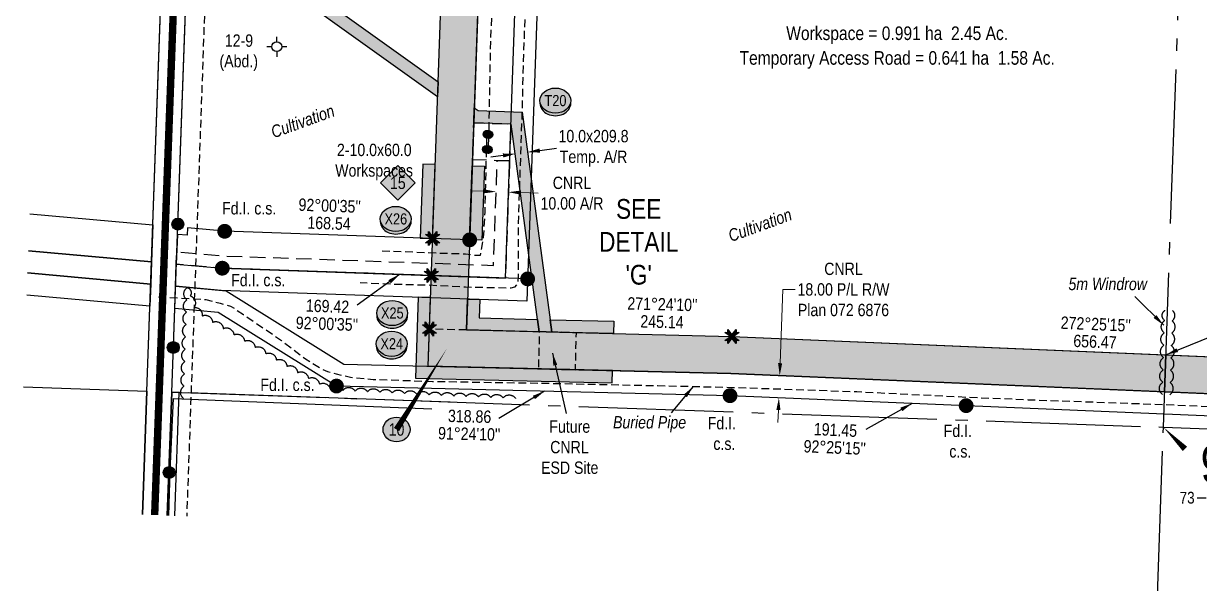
# Model space of a CAD drawing. Extents: x 338216 to 346362, y 6125251 to 6136161.
# Drawn here: x 342028 to 342980, y 6131807 to 6132260 of the extents above; entities that cross this region are included whole.
import ezdxf
from ezdxf.enums import TextEntityAlignment as Align

# ---------------------------------------------------------------- set-up
doc = ezdxf.new("R2010")
doc.units = 0
doc.header["$LTSCALE"] = 5
doc.header["$PDSIZE"] = 0.5
for name, pattern in [('0', [1, 1, 0]), ('foc-ACCESSROAD', [3.75, 2.5, -1.25]), ('foc-QUARTERLINE', [33, 25, -3, 2, -3]), ('foc-TRAV', [1.875, 1.25, -0.625]), ('HIDDEN2', [1.875, 1.25, -0.625]), ('POWERLINE5', [7.8, 2.4, -0.6, 0.6, -0.6, 0.6, -0.6, 2.4]), ('UG_PIPE', [1.875, 1.25, -0.625])]:
    doc.linetypes.add(name, pattern=pattern)
doc.layers.get('Defpoints').update_dxf_attribs({"color": 9})
for name, color, linetype in [('10', 1, 'Continuous'), ('9', 3, 'Continuous'), ('AS-FENCE', 48, 'foc-FENCE'), ('AS-PIPE-AG', 44, 'Continuous'), ('AS-PIPE-UG', 44, 'UG_PIPE'), ('AS-PIPE-UG-T', 44, 'Continuous'), ('AS-POWER', 104, 'foc-POWER'), ('AS-POWER-EXISTING', 72, 'POWERLINE5'), ('AS-ROADS', 254, 'Continuous'), ('AS-SYMBOL', 7, 'Continuous'), ('AS-TELUS', 224, 'foc-TEL'), ('C-AR', 13, 'foc-ACCESSROAD'), ('C-RW', 13, 'Continuous'), ('C-WS', 13, 'foc-ACCESSROAD'), ('CG-NOTES', 7, 'Continuous'), ('DETAIL-T', 7, 'Continuous'), ('F-RW', 190, 'Continuous'), ('F-WS-S', 190, 'Continuous'), ('L-AREAWORK', 5, 'Continuous'), ('L-BD', 7, 'Continuous'), ('L-BD1', 253, 'Continuous'), ('L-MON', 1, 'Continuous'), ('L-QSEC', 8, 'foc-QUARTERLINE'), ('L-SEC', 7, 'Continuous'), ('L-SECLBL', 7, 'Continuous'), ('P-BORE', 7, 'Continuous'), ('P-CROSSINGS', 250, 'Continuous'), ('P-ELEVATION', 7, 'Continuous'), ('P-IOP10', 10, 'Continuous'), ('P-IOP10-H', 21, 'Continuous'), ('P-IOP11', 10, 'Continuous'), ('P-IOP11-H', 21, 'Continuous'), ('P-LTO', 14, 'Continuous'), ('P-PROPOSED', 10, 'Continuous'), ('P-PROPOSED-H', 21, 'Continuous'), ('P-TEMP-BLUE', 146, 'Continuous'), ('P-TEMP-BLUE-T', 146, 'Continuous'), ('P-TRAV', 4, 'foc-TRAV'), ('T-BUSH', 110, '0'), ('T-BUSH-T', 110, 'Continuous'), ('T-EXISTING TFA', 220, 'HIDDEN2'), ('T-EXISTING TFA-T', 220, 'Continuous')]:
    doc.layers.add(name, color=color, linetype=linetype)
for name, color, linetype, lineweight in [('C-AR-T', 13, 'Continuous', 9), ('C-RW-T', 13, 'Continuous', 9), ('F-WS-T', 190, 'Continuous', 9), ('T-TEXT', 48, 'Continuous', 18)]:
    doc.layers.add(name, color=color, linetype=linetype, lineweight=lineweight)
doc.layers.add('P-TEMP-BLUE-H', color=7, linetype='Continuous', true_color=0x99e6ff)
doc.styles.add('100L', font='ARIALN.TTF', dxfattribs={"height": 11})
doc.styles.add('80', font='ARIALN.TTF', dxfattribs={"height": 10})
doc.styles.add('80CG', font='ARIALN.TTF', dxfattribs={"height": 10})
doc.styles.add('80L', font='ARIALN.TTF', dxfattribs={"height": 10})
doc.styles.add('80LS', font='ARIALNI.TTF', dxfattribs={"height": 10})
doc.styles.add('Crossing', font='ARIALN.TTF', dxfattribs={"height": 10})
doc.styles.add('foc-LtypeFont', font='ARIALN.TTF', dxfattribs={"height": 7.35})
doc.styles.add('SIMPLEX', font='ARIALN.TTF')
doc.linetypes.add('foc-FENCE', pattern='A,10,-1,["X",foc-LtypeFont,S=0.2,R=0,X=-0.625,Y=-0.75],-1.24', length=12.24)
doc.linetypes.add('foc-FENCE-NOLINE', pattern='A,0,-6,["X",foc-LtypeFont,S=0.2,R=0,X=-0.625,Y=-0.75],-6.24', length=12.24)
doc.linetypes.add('foc-POWER', pattern='A,6,-1,["P",foc-LtypeFont,S=0.2,R=0,X=-0.625,Y=-0.75],-1.24,4', length=12.24)
doc.linetypes.add('foc-TEL', pattern='A,2,-1,["T",foc-LtypeFont,S=0.2,R=0,X=-0.425,Y=-0.75],-1.24,8', length=12.24)
doc.dimstyles.new('Compass 5 000', dxfattribs={"dimscale": 5, "dimtxt": 9, "dimasz": 2, "dimexe": 0.2, "dimexo": 0.0625, "dimgap": 0.5, "dimtad": 0, "dimtih": 1, "dimtoh": 1, "dimzin": 0, "dimdsep": 46, "dimtxsty": '80CG', "dimcen": 0.1, "dimse1": 1, "dimse2": 1, "dimclrd": 256, "dimclrt": 256, "dimaunit": 1, "dimadec": 4, "dimazin": 0, "dimtfac": 0.06, "dimtofl": 0, "dimtmove": 0, "dimatfit": 1, "dimfxl": 0.2, "dimtolj": 1, "dimtzin": 0, "dimlwd": -1, "dimarcsym": 0})

# ---------------------------------------------------------------- blocks, each defined once
blk = doc.blocks.new('L-SECLBL')
at = {"layer": '9', "color": 7}
for p, q in [((-5.08, -27.83), (-12.29, -27.83)), ((20.7, -27.83), (13.5, -27.83))]:
    blk.add_line(p, q, dxfattribs=at)
at = {"layer": '10', "color": 2, "style": 'SIMPLEX'}
blk.add_attdef('SEC', text='', height=30, dxfattribs=at).set_placement((0, 0), align=Align.MIDDLE)
at = {"layer": '10', "color": 5, "style": '80L'}
blk.add_attdef('TWP', text='', height=9.5, dxfattribs=at).set_placement((-14.43, -27.37), align=Align.MIDDLE_RIGHT)
blk.add_attdef('RGE', text='', height=9.5, dxfattribs=at).set_placement((3.62, -27.37), align=Align.MIDDLE_CENTER)
blk.add_attdef('MER', text='', height=9.5, dxfattribs=at).set_placement((23.17, -27.37), align=Align.MIDDLE_LEFT)
blk = doc.blocks.new('*D92')
at = {"layer": 'C-RW-T', "transparency": 16777216}
for p, q in [((342640.49, 6131985.23), (342642.68, 6132044.93)), ((342642.68, 6132044.93), (342652.68, 6132044.93)), ((342639.09, 6131947.22), (342638.72, 6131937.23))]:
    blk.add_line(p, q, dxfattribs=at)
for points in [[(342638.82, 6131985.29), (342642.15, 6131985.17), (342640.12, 6131975.23)], [(342637.42, 6131947.28), (342640.75, 6131947.16), (342639.46, 6131957.21)]]:
    blk.add_solid(points, dxfattribs=at)
at = {"layer": 'Defpoints', "color": 0, "transparency": 16777216}
for p in [(342632.24, 6131975.52), (342640.12, 6131975.23), (342631.58, 6131957.5)]:
    blk.add_point(p, dxfattribs=at)
at = {"layer": 'C-RW-T', "transparency": 16777216, "insert": (342691.77, 6132044.93), "char_height": 10, "attachment_point": 5, "style": '80CG'}
blk.add_mtext('\\A1;CNRL\\P18.00 P/L R/W\\PPlan 072 6876', dxfattribs=at)
blk = doc.blocks.new('Gabd')
for p, q in [((-0.81, 0), (-1.62, 0)), ((0, 0.81), (0, 1.62)), ((1.62, 0), (0.81, 0)), ((0, -0.81), (0, -1.62))]:
    blk.add_line(p, q)
blk.add_circle((0, 0), 0.8)
blk = doc.blocks.new('TEMP')
h = blk.add_hatch(color=255)
h.dxf.hatch_style = 1
h.paths.add_polyline_path([(0, 0.25), (-0.67, 1.15), (-0.67, 0.67), (-1.15, 0.67), (-0.25, 0), (-1.15, -0.67), (-0.67, -0.67), (-0.67, -1.15), (0, -0.25), (0.67, -1.15), (0.67, -0.67), (1.15, -0.67), (0.25, 0), (1.15, 0.67), (0.67, 0.67), (0.67, 1.15)])
h.paths.add_polyline_path([(0.57, 0.85), (0.57, 0.57), (0.85, 0.57), (0.08, 0), (0.85, -0.57), (0.57, -0.57), (0.57, -0.85), (0, -0.08), (-0.57, -0.85), (-0.57, -0.57), (-0.85, -0.57), (-0.08, 0), (-0.85, 0.57), (-0.57, 0.57), (-0.57, 0.85), (0, 0.08)], flags=16)
h = blk.add_hatch(color=1)
h.dxf.hatch_style = 1
h.paths.add_polyline_path([(0, 0.08), (-0.57, 0.85), (-0.57, 0.57), (-0.85, 0.57), (-0.08, 0), (-0.85, -0.57), (-0.57, -0.57), (-0.57, -0.85), (0, -0.08), (0.57, -0.85), (0.57, -0.57), (0.85, -0.57), (0.08, 0), (0.85, 0.57), (0.57, 0.57), (0.57, 0.85)])
at = {"color": 1}
for p, q in [((-0.08, 0), (0.08, 0)), ((0, 0.08), (0, -0.08))]:
    blk.add_line(p, q, dxfattribs=at)
at = {"color": 255, "flags": 128}
blk.add_lwpolyline([(-0.25, 0), (-1.15, 0.67), (-0.67, 0.67), (-0.67, 1.15), (0, 0.25), (0.67, 1.15), (0.67, 0.67), (1.15, 0.67), (0.25, 0), (1.15, -0.67), (0.67, -0.67), (0.67, -1.15), (0, -0.25), (-0.67, -1.15), (-0.67, -0.67), (-1.15, -0.67)], close=True, dxfattribs=at)
at = {"color": 1, "flags": 128}
blk.add_lwpolyline([(-0.08, 0), (-0.85, 0.57), (-0.57, 0.57), (-0.57, 0.85), (0, 0.08), (0.57, 0.85), (0.57, 0.57), (0.85, 0.57), (0.08, 0), (0.85, -0.57), (0.57, -0.57), (0.57, -0.85), (0, -0.08), (-0.57, -0.85), (-0.57, -0.57), (-0.85, -0.57)], close=True, dxfattribs=at)
blk = doc.blocks.new('RISER')
h = blk.add_hatch(color=255)
h.dxf.hatch_style = 1
edge = h.paths.add_edge_path()
edge.add_arc((0, 0), 0.7, 0, 360)
blk.add_hatch(color=48).paths.add_polyline_path([(0.58, -0.15), (-0.58, -0.15, 0.774597)])
at = {"color": 48}
blk.add_line((-0.58, -0.15), (0.58, -0.15), dxfattribs=at)
blk.add_circle((0, 0), 0.6, dxfattribs=at)
blk = doc.blocks.new('POWERPOLE')
h = blk.add_hatch(color=255)
edge = h.paths.add_edge_path()
edge.add_arc((0, 0), 0.96, 0, 360)
at = {"linetype": 'Continuous'}
for p, q in [((0.68, -0.68), (-0.68, 0.68)), ((-0.68, -0.68), (0.68, 0.68))]:
    blk.add_line(p, q, dxfattribs=at)
blk.add_circle((0, 0), 0.96, dxfattribs=at)
blk = doc.blocks.new('fdia')
at = {"color": 255, "const_width": 1}
blk.add_lwpolyline([(-0.5, 0, 1), (0.5, 0, 1)], format="xyb", close=True, dxfattribs=at)
blk = doc.blocks.new('Fdiaa')
blk.add_blockref('fdia', (0, 0))
blk = doc.blocks.new('fdib')
at = {"color": 1, "const_width": 1.6}
blk.add_lwpolyline([(-0.4, 0, 1), (0.4, 0, 1)], format="xyb", close=True, dxfattribs=at)
at = {"color": 1}
blk.add_circle((0, 0), 0.8, dxfattribs=at)
blk = doc.blocks.new('Fdibb')
blk.add_blockref('fdib', (0, 0))
blk = doc.blocks.new('fdicc')
for name in ['Fdibb', 'Fdiaa']:
    blk.add_blockref(name, (0, 0))
blk = doc.blocks.new('FDI')
blk.add_blockref('fdicc', (0, 0))
blk = doc.blocks.new('*D111')
at = {"layer": 'C-AR-T', "transparency": 16777216}
for p, q in [((342400.5, 6132124.52), (342390.5, 6132124.87)), ((342430.47, 6132123.46), (342444.63, 6132122.96))]:
    blk.add_line(p, q, dxfattribs=at)
for points in [[(342400.55, 6132126.18), (342400.44, 6132122.85), (342410.49, 6132124.16)], [(342430.53, 6132125.12), (342430.42, 6132121.79), (342420.48, 6132123.81)]]:
    blk.add_solid(points, dxfattribs=at)
at = {"layer": 'Defpoints', "color": 0, "transparency": 16777216}
for p in [(342420.48, 6132123.81), (342409.94, 6132108.71), (342419.94, 6132108.36)]:
    blk.add_point(p, dxfattribs=at)
at = {"layer": 'C-AR-T', "transparency": 16777216, "insert": (342471.91, 6132122.96), "char_height": 10, "attachment_point": 5, "style": '80CG'}
blk.add_mtext('\\A1;CNRL\\P10.00 A/R', dxfattribs=at)
blk = doc.blocks.new('*D276')
at = {"layer": 'Defpoints', "color": 0, "transparency": 16777216}
for p in [(342435.88, 6132156.2), (342426.34, 6132152.12), (342436.25, 6132153.46)]:
    blk.add_point(p, dxfattribs=at)
at = {"layer": 'P-TEMP-BLUE-T', "transparency": 16777216}
for p, q in [((342445.79, 6132157.54), (342459.37, 6132159.37)), ((342416.06, 6132153.52), (342406.15, 6132152.18))]:
    blk.add_line(p, q, dxfattribs=at)
for points in [[(342415.84, 6132155.17), (342416.29, 6132151.87), (342425.97, 6132154.86)], [(342445.57, 6132159.19), (342446.01, 6132155.88), (342435.88, 6132156.2)]]:
    blk.add_solid(points, dxfattribs=at)
at = {"layer": 'P-TEMP-BLUE-T', "transparency": 16777216, "insert": (342489.35, 6132159.37), "char_height": 10, "attachment_point": 5, "style": '80CG'}
blk.add_mtext('\\A1;10.0x209.8\\PTemp. A/R', dxfattribs=at)
blk = doc.blocks.new('xing2')
h = blk.add_hatch(color=50)
h.dxf.hatch_style = 1
edge = h.paths.add_edge_path()
edge.add_ellipse((0, 0), major_axis=(-12.5, 0), ratio=0.816297, start_angle=0, end_angle=360)
h = blk.add_hatch(color=250)
h.dxf.hatch_style = 1
edge = h.paths.add_edge_path()
edge.add_ellipse((0, -2.05), major_axis=(-12.5, 0), ratio=0.816297, start_angle=0, end_angle=180)
edge.add_line((12.5, -2.05), (12.5, 0))
edge.add_ellipse((0, 0), major_axis=(-12.5, 0), ratio=0.816297, start_angle=0, end_angle=180, ccw=False)
edge.add_line((-12.5, 0), (-12.5, -2.05))
at = {"color": 250}
blk.add_ellipse((0, 0), major_axis=(-12.5, 0), ratio=0.816297, dxfattribs=at)
blk.add_ellipse((0, -2.05), major_axis=(-12.5, 0), ratio=0.816297, start_param=0, end_param=3.141593, dxfattribs=at)
at = {"color": 250, "style": 'Crossing'}
blk.add_attdef('CROSSING', text='', height=9, dxfattribs=at).set_placement((0.09, 0.02), align=Align.MIDDLE_CENTER)
at = {"color": 250, "style": 'Crossing', "flags": 1}
for tag, p in [('OWNER', (0.09, -12.49)), ('DESCRIPTION', (0.09, -25.77)), ('LOCATION', (0.09, -39.3)), ('DWG_REF', (0.09, -52.84))]:
    blk.add_attdef(tag, text='', height=9, dxfattribs=at).set_placement(p, align=Align.MIDDLE_CENTER)
blk = doc.blocks.new('Well_proximity')
h = blk.add_hatch(color=191)
h.dxf.hatch_style = 1
edge = h.paths.add_edge_path()
edge.add_ellipse((0, 0), major_axis=(-12.5, 0), ratio=0.816297, start_angle=0, end_angle=360)
h = blk.add_hatch(color=250)
h.dxf.hatch_style = 1
edge = h.paths.add_edge_path()
edge.add_ellipse((0, -2.05), major_axis=(-12.5, 0), ratio=0.816297, start_angle=0, end_angle=180)
edge.add_line((12.5, -2.05), (12.5, 0))
edge.add_ellipse((0, 0), major_axis=(-12.5, 0), ratio=0.816297, start_angle=0, end_angle=180, ccw=False)
edge.add_line((-12.5, 0), (-12.5, -2.05))
at = {"color": 250}
blk.add_ellipse((0, 0), major_axis=(-12.5, 0), ratio=0.816297, dxfattribs=at)
blk.add_ellipse((0, -2.05), major_axis=(-12.5, 0), ratio=0.816297, start_param=0, end_param=3.141593, dxfattribs=at)
at = {"color": 250, "style": '80L'}
blk.add_attdef('CROSSING', text='', height=9, dxfattribs=at).set_placement((0.09, 0.02), align=Align.MIDDLE_CENTER)
blk = doc.blocks.new('*U235')
at = {"layer": 'P-ELEVATION'}
h = blk.add_hatch(color=111, dxfattribs=at)
h.dxf.hatch_style = 1
edge = h.paths.add_edge_path()
edge.add_ellipse((0, 0), major_axis=(-10.94, 0), ratio=0.913794, start_angle=0, end_angle=360)
at = {"layer": 'P-ELEVATION', "color": 7, "flags": 128}
blk.add_lwpolyline([(0, 0, 5, 0, 0), (41.11, 66.05, 0, 0, 0)], format="xyseb", dxfattribs=at)
at = {"layer": 'P-ELEVATION', "color": 7}
blk.add_ellipse((0, 0), major_axis=(-10.94, 0), ratio=0.913794, dxfattribs=at)
at = {"layer": 'P-ELEVATION', "style": '80'}
blk.add_attdef('BEND', text='', height=10, dxfattribs=at).set_placement((0, 0), align=Align.MIDDLE_CENTER)
blk = doc.blocks.new('30M BUFFER DISP')
h = blk.add_hatch(color=70)
h.dxf.hatch_style = 1
h.paths.add_polyline_path([(0, 14.14), (14.14, 0), (0, -14.14), (-14.14, 0)])
blk.add_lwpolyline([(0, 14.14), (14.14, 0), (0, -14.14), (-14.14, 0)], close=True)
at = {"color": 235, "style": '80L'}
blk.add_attdef('DISURBANCE', text='', height=10, dxfattribs=at).set_placement((0, 0), align=Align.MIDDLE_CENTER)

msp = doc.modelspace()

# ---------------------------------------------------------------- hatches: boundary and pattern name
at = {"layer": 'P-IOP10-H'}
h = msp.add_hatch(color=256, dxfattribs=at)
h.dxf.hatch_style = 1
h.paths.add_polyline_path([(342952.897, 6131991.992), (343257.22, 6131979.123), (343262.662, 6131922.38), (343232.429, 6131923.448), (343229.859, 6131950.244), (342951.833, 6131962.008)])
at = {"layer": 'P-IOP11-H'}
h = msp.add_hatch(color=256, dxfattribs=at)
h.dxf.hatch_style = 1
h.paths.add_polyline_path([(342951.833, 6131962.008), (342600.476, 6131976.875), (342355.409, 6131982.874), (342377.388, 6132604.897), (342361.866, 6132687.697), (342364.205, 6132754.045), (342394.18, 6132752.988), (342391.958, 6132689.959), (342407.48, 6132607.158), (342386.455, 6132012.128), (342601.477, 6132006.853), (342952.897, 6131991.992)])
at = {"layer": 'P-PROPOSED-H'}
h = msp.add_hatch(color=256, dxfattribs=at)
h.dxf.hatch_style = 1
h.paths.add_polyline_path([(342394.18, 6132752.988), (342391.958, 6132689.959), (342407.48, 6132607.158), (342386.455, 6132012.128), (342601.477, 6132006.853), (343257.22, 6131979.123), (343299.184, 6131541.558), (343406.555, 6130874.882), (343415.348, 6130247.491), (343631.582, 6129994.114), (343614.547, 6129495.41), (343584.573, 6129496.473), (343601.208, 6129983.501), (343385.509, 6130236.252), (343376.595, 6130872.274), (343269.419, 6131537.738), (343229.859, 6131950.244), (342600.476, 6131976.875), (342355.409, 6131982.874), (342377.388, 6132604.897), (342361.866, 6132687.697), (342364.205, 6132754.045)])
at = {"layer": 'P-TEMP-BLUE-H'}
h = msp.add_hatch(color=256, dxfattribs=at)
h.dxf.hatch_style = 1
h.paths.add_polyline_path([(342363.122, 6132201.156), (342186.263, 6132327.846), (342161.29, 6132328.742), (342161.649, 6132338.731), (342189.634, 6132337.727), (342363.546, 6132213.148)])
h = msp.add_hatch(color=256, dxfattribs=at)
h.dxf.hatch_style = 1
h.paths.add_polyline_path([(342392.817, 6132192.181), (342396.051, 6132189.864), (342431.498, 6132188.612), (342455.582, 6132010.432), (342445.459, 6132010.684), (342422.72, 6132178.92), (342392.683, 6132179.981), (342392.393, 6132180.189)])
h = msp.add_hatch(color=256, dxfattribs=at)
h.dxf.hatch_style = 1
h.paths.add_polyline_path([(342361.105, 6132146.155), (342351.113, 6132146.518), (342348.984, 6132086.558), (342359.06, 6132086.203)])
h = msp.add_hatch(color=256, dxfattribs=at)
h.dxf.hatch_style = 1
h.paths.add_polyline_path([(342391.152, 6132145.117), (342401.143, 6132144.768), (342399.026, 6132084.804), (342389.034, 6132085.156)])
h = msp.add_hatch(color=256, dxfattribs=at)
h.dxf.hatch_style = 1
h.paths.add_polyline_path([(342355.068, 6131972.882), (342504.447, 6131969.225), (342504.692, 6131979.22), (342355.409, 6131982.874), (342357.301, 6132038.367), (342347.31, 6132038.717), (342345.073, 6131973.127)])
h = msp.add_hatch(color=256, dxfattribs=at)
h.dxf.hatch_style = 1
h.paths.add_polyline_path([(342455.582, 6132010.432), (342445.459, 6132010.684), (342444.102, 6132020.725), (342396.799, 6132021.876), (342397.34, 6132036.864), (342387.341, 6132037.215), (342386.455, 6132012.128)])
h = msp.add_hatch(color=256, dxfattribs=at)
h.dxf.hatch_style = 1
h.paths.add_polyline_path([(342454.224, 6132020.478), (342505.673, 6132019.204), (342505.428, 6132009.209), (342455.582, 6132010.432)])

# ---------------------------------------------------------------- linework, layer by layer
at = {"layer": 'AS-FENCE', "flags": 128}
msp.add_lwpolyline([(342145.305, 6131861.805), (342146.613, 6131898.041), (342149.239, 6131956.711), (342358.478, 6131948.271)], dxfattribs=at)
at = {"layer": 'AS-FENCE', "linetype": 'foc-FENCE-NOLINE', "flags": 128}
msp.add_lwpolyline([(342161.674, 6131961.597), (342373.138, 6131953.836)], dxfattribs=at)
at = {"layer": 'AS-PIPE-AG', "flags": 128}
for points in [[(342402.944, 6132170.769), (342402.469, 6132158.432)], [(342404.424, 6132170.563), (342403.98, 6132158.358)]]:
    msp.add_lwpolyline(points, dxfattribs=at)
at = {"layer": 'AS-PIPE-UG', "flags": 128}
for points in [[(342450.924, 6132750.987), (342448.534, 6132693.599), (342447.963, 6132664.77), (342446.882, 6132632.421), (342445.414, 6132598.054), (342443.703, 6132550.424), (342442.333, 6132504.08), (342440.457, 6132461.805), (342438.57, 6132409.317), (342436.418, 6132349.559), (342434.669, 6132290.821), (342432.376, 6132229.698), (342431.42, 6132189.057), (342429.469, 6132132.297), (342428.232, 6132093.138), (342428.273, 6132055.725), (342428.035, 6132049.716), (342425.342, 6132046.82), (342422.479, 6132045.997), (342410.118, 6132046.22), (342385.647, 6132046.772), (342356.335, 6132048.311), (342325.214, 6132049.125), (342300.496, 6132050.242)], [(342424.893, 6132751.905), (342424.115, 6132737.35), (342423.296, 6132711.781), (342422.111, 6132677.001), (342420.82, 6132640.073), (342420.674, 6132624.497), (342418.537, 6132572.653), (342416.921, 6132521.724), (342414.296, 6132457.243), (342412.547, 6132398.105), (342409.573, 6132325.79), (342405.868, 6132246.121), (342404.44, 6132172.601), (342404.429, 6132170.547)], [(342193.794, 6132744.357), (342189.278, 6132714.009), (342188.992, 6132699.683), (342188.955, 6132691.24), (342188.656, 6132674.169), (342187.299, 6132647.877), (342186.664, 6132619.297), (342159.915, 6131861.289)], [(342402.46, 6132158.404), (342402.089, 6132142.347), (342401.26, 6132107.513), (342400.107, 6132087.151), (342397.422, 6132072.559), (342393.337, 6132072.382), (342385.594, 6132073.602), (342373.322, 6132073.89), (342355.191, 6132074.54), (342335.381, 6132075.385), (342318.236, 6132076.022)], [(342136.965, 6132039.012), (342175.493, 6132036.766), (342187.032, 6132033.942), (342195.265, 6132031.414), (342198.538, 6132029.527), (342205.883, 6132024.664), (342236.638, 6132003.692), (342255.984, 6131988.734), (342269.947, 6131980.072), (342273.97, 6131978.497), (342280.999, 6131976.614), (342292.432, 6131973.814), (342310.966, 6131972.082), (342359.084, 6131970.492), (342459.279, 6131968.832), (342541.082, 6131967.064), (342601.099, 6131965.64), (342637.86, 6131964.424), (342702.535, 6131962.163), (342791.066, 6131957.789), (342841.322, 6131955.653), (342943.425, 6131952.025), (343036.024, 6131948.244), (343119.602, 6131943.715), (343173.623, 6131941.878), (343255.062, 6131938.591), (343310.389, 6131936.903), (343354.069, 6131934.513)]]:
    msp.add_lwpolyline(points, dxfattribs=at)
at = {"layer": 'AS-POWER', "flags": 128}
msp.add_lwpolyline([(342144.213, 6131861.843), (342147.772, 6131961.747), (342176.432, 6132760.666)], dxfattribs=at)
at = {"layer": 'AS-ROADS', "flags": 128}
msp.add_lwpolyline([(342133.954, 6131862.206, 5.999, 5.999, 0), (342160.167, 6132570.915, 5.999, 5.999, 0), (342166.841, 6132760.602, 5.999, 5.999, 0), (342168.021, 6132791.633, 0, 0, 0)], format="xyseb", dxfattribs=at)
at = {"layer": 'AS-TELUS', "flags": 128}
msp.add_lwpolyline([(342124.113, 6131862.553), (342127.672, 6131962.468), (342156.332, 6132761.375)], dxfattribs=at)
at = {"layer": 'C-AR', "flags": 128}
msp.add_lwpolyline([(342421.371, 6132149.063), (342418.026, 6132054.145), (342188.728, 6132062.191), (342151.496, 6132065.552), (342151.854, 6132075.558), (342189.353, 6132072.173), (342408.386, 6132064.487), (342411.379, 6132149.416)], close=True, dxfattribs=at)
at = {"layer": 'C-RW', "flags": 128}
for points in [[(342389.034, 6132085.156), (342190.656, 6132092.083), (342160.542, 6132094.854), (342160.326, 6132088.849), (342152.357, 6132089.566), (342151.496, 6132065.552), (342188.727, 6132062.203), (342418.026, 6132054.145), (342442.591, 6132751.282), (342412.616, 6132752.338), (342410.34, 6132688.458)], [(343754.669, 6131930.563), (343754.038, 6131912.593), (343318.413, 6131928.503), (342951.669, 6131943.999), (342599.876, 6131958.888), (342281.185, 6131966.69), (342185.518, 6132026.341), (342150.204, 6132029.553), (342150.85, 6132047.557), (342191.984, 6132043.861), (342287.138, 6131984.546), (342600.476, 6131976.875), (342952.307, 6131961.934), (343319.524, 6131946.468)]]:
    msp.add_lwpolyline(points, close=True, dxfattribs=at)
for points in [[(342032.791, 6132106.343), (342132.521, 6132097.374), (342131.444, 6132067.356), (342031.714, 6132076.325)], [(342031.069, 6132058.352), (342130.789, 6132049.364), (342130.143, 6132031.351), (342030.423, 6132040.333)]]:
    msp.add_lwpolyline(points, dxfattribs=at)
at = {"layer": 'C-WS', "flags": 128}
msp.add_lwpolyline([(342421.371, 6132149.063), (342391.328, 6132150.124), (342392.386, 6132180.099), (342422.429, 6132179.038)], close=True, dxfattribs=at)
at = {"layer": 'Defpoints'}
for p, q in [((342412.597, 6132752.353), (342389.034, 6132085.156)), ((342435.985, 6132053.515), (342188.728, 6132062.191))]:
    msp.add_line(p, q, dxfattribs=at)
at = {"layer": 'F-RW', "flags": 128}
msp.add_lwpolyline([(342460.576, 6132750.647), (342435.377, 6132035.529), (342187.828, 6132044.215), (342150.849, 6132047.541), (342151.496, 6132065.552), (342188.727, 6132062.203), (342418.026, 6132054.145), (342442.591, 6132751.281)], close=True, dxfattribs=at)
for points in [[(342031.714, 6132076.325), (342131.444, 6132067.356), (342130.789, 6132049.364), (342031.069, 6132058.352)], [(342150.208, 6131861.632), (342153.767, 6131961.538), (342147.772, 6131961.747)]]:
    msp.add_lwpolyline(points, dxfattribs=at)
at = {"layer": 'L-QSEC'}
for p, q in [((342950.818, 6131933.394), (342979.34, 6132737.375)), ((342922.294, 6131129.339), (342950.818, 6131933.394))]:
    msp.add_line(p, q, dxfattribs=at)
at = {"layer": 'L-QSEC', "flags": 128}
for points in [[(342027.756, 6131965.997), (342127.672, 6131962.468)], [(342147.772, 6131961.758), (342950.818, 6131933.394)], [(342950.818, 6131933.394), (343753.773, 6131905.034)]]:
    msp.add_lwpolyline(points, dxfattribs=at)
at = {"layer": 'L-SEC'}
for p, q in [((342127.672, 6131962.468), (342124.113, 6131862.553)), ((342147.772, 6131961.752), (342144.213, 6131861.843))]:
    msp.add_line(p, q, dxfattribs=at)
at = {"layer": 'L-SEC', "flags": 128}
for points in [[(342127.672, 6131962.468), (342156.518, 6132766.551)], [(342147.772, 6131961.747), (342176.617, 6132765.829)]]:
    msp.add_lwpolyline(points, dxfattribs=at)
at = {"layer": 'L-SECLBL', "flags": 128}
msp.add_lwpolyline([(342950.818, 6131933.394, 0, 4.999, 0), (342968.255, 6131915.795, 0, 0, 0)], format="xyseb", dxfattribs=at)
at = {"layer": 'P-IOP10', "flags": 128}
msp.add_lwpolyline([(342952.897, 6131991.992), (343257.22, 6131979.123), (343262.662, 6131922.38), (343232.429, 6131923.448), (343229.859, 6131950.244), (342951.833, 6131962.008)], close=True, dxfattribs=at)
at = {"layer": 'P-IOP11', "flags": 128}
msp.add_lwpolyline([(342951.833, 6131962.008), (342600.476, 6131976.875), (342355.409, 6131982.874), (342377.388, 6132604.897), (342361.866, 6132687.697), (342364.205, 6132754.045), (342394.18, 6132752.988), (342391.958, 6132689.959), (342407.48, 6132607.158), (342386.455, 6132012.128), (342601.477, 6132006.853), (342952.897, 6131991.992)], close=True, dxfattribs=at)
at = {"layer": 'P-LTO', "flags": 128}
msp.add_lwpolyline([(342394.18, 6132752.988), (342391.958, 6132689.959), (342407.48, 6132607.158), (342386.455, 6132012.128), (342601.477, 6132006.853), (343257.22, 6131979.123), (343299.184, 6131541.558), (343406.555, 6130874.882), (343415.348, 6130247.491), (343631.582, 6129994.114), (343614.547, 6129495.41), (343584.573, 6129496.473), (343601.208, 6129983.501), (343385.509, 6130236.252), (343376.595, 6130872.274), (343269.419, 6131537.738), (343229.859, 6131950.244), (342600.476, 6131976.875), (342355.409, 6131982.874), (342377.388, 6132604.897), (342361.866, 6132687.697), (342364.205, 6132754.045)], close=True, dxfattribs=at)
at = {"layer": 'P-PROPOSED', "flags": 128}
msp.add_lwpolyline([(342394.18, 6132752.988), (342391.958, 6132689.959), (342407.48, 6132607.158), (342386.455, 6132012.128), (342601.477, 6132006.853), (343257.22, 6131979.123), (343299.184, 6131541.558), (343406.555, 6130874.882), (343415.348, 6130247.491), (343631.582, 6129994.114), (343614.547, 6129495.41), (343584.573, 6129496.473), (343601.208, 6129983.501), (343385.509, 6130236.252), (343376.595, 6130872.274), (343269.419, 6131537.738), (343229.859, 6131950.244), (342600.476, 6131976.875), (342355.409, 6131982.874), (342377.388, 6132604.897), (342361.866, 6132687.697), (342364.205, 6132754.045)], close=True, dxfattribs=at)
at = {"layer": 'P-TEMP-BLUE', "flags": 128}
for points in [[(342363.122, 6132201.156), (342186.263, 6132327.846), (342161.29, 6132328.742), (342161.649, 6132338.731), (342189.634, 6132337.727), (342363.546, 6132213.148)], [(342392.817, 6132192.181), (342396.051, 6132189.864), (342431.498, 6132188.612), (342455.582, 6132010.432), (342445.459, 6132010.684), (342422.72, 6132178.92), (342392.683, 6132179.981), (342392.393, 6132180.189)], [(342361.105, 6132146.155), (342351.113, 6132146.518), (342348.984, 6132086.558), (342359.06, 6132086.203)], [(342391.152, 6132145.117), (342401.143, 6132144.768), (342399.026, 6132084.804), (342389.034, 6132085.156)], [(342445.459, 6132010.68), (342386.455, 6132012.128), (342387.341, 6132037.215), (342397.34, 6132036.864), (342396.799, 6132021.876), (342444.102, 6132020.725)], [(342454.224, 6132020.478), (342505.673, 6132019.204), (342505.428, 6132009.209), (342455.582, 6132010.432)]]:
    msp.add_lwpolyline(points, close=True, dxfattribs=at)
msp.add_lwpolyline([(342355.068, 6131972.882), (342504.447, 6131969.225), (342504.692, 6131979.22), (342355.409, 6131982.874), (342357.301, 6132038.367), (342347.31, 6132038.717), (342345.073, 6131973.127), (342355.068, 6131972.882)], dxfattribs=at)
at = {"layer": 'P-TRAV', "flags": 128}
msp.add_lwpolyline([(342386.455, 6132012.128), (342356.469, 6132012.863)], dxfattribs=at)
at = {"layer": 'T-BUSH', "flags": 128}
for points in [[(342157.398, 6131956.558, -0.5205671), (342157.728, 6131966.55, -0.5205671), (342158.058, 6131976.543, -0.5205671), (342158.389, 6131986.535, -0.5205671), (342158.719, 6131996.527, -0.5205671), (342159.049, 6132006.52, -0.5205671), (342159.38, 6132016.512, -0.5205671), (342159.71, 6132026.504, -0.5205671), (342160.041, 6132036.497, -0.5205671), (342160.371, 6132046.489, -0.5205671), (342162.702, 6132039.786, -0.5205671), (342165.74, 6132030.268, -0.5205671), (342172.328, 6132023.507, -0.5205671), (342180.925, 6132018.404, -0.5205671), (342189.522, 6132013.3, -0.5205671), (342198.119, 6132008.197, -0.5205671), (342206.717, 6132003.094, -0.5205671), (342215.314, 6131997.99, -0.5205671), (342223.911, 6131992.887, -0.5205671), (342232.508, 6131987.784, -0.5205671), (342241.106, 6131982.68, -0.5205671), (342249.703, 6131977.577, -0.5205671), (342258.509, 6131972.851, -0.5205671), (342267.399, 6131968.277, -0.5205671), (342276.298, 6131963.736, -0.5205671), (342286.281, 6131963.202, -0.5205671), (342296.265, 6131962.669, -0.5205671), (342306.249, 6131962.135, -0.5205671), (342316.232, 6131961.602, -0.5205671), (342326.216, 6131961.068, -0.5205671), (342336.199, 6131960.535, -0.5205671), (342346.183, 6131960.001, -0.5205671), (342356.166, 6131959.468, -0.5205671), (342366.153, 6131958.994, -0.5205671), (342376.143, 6131958.605, -0.5205671), (342386.133, 6131958.216, -0.5205671), (342396.123, 6131957.827, -0.5205671), (342406.114, 6131957.437, -0.5205671), (342416.104, 6131957.048, -0.5205671), (342426.249, 6131956.653, -0.5205671)], [(342950.025, 6131959.78, -0.5205671), (342950.332, 6131969.773, -0.5205671), (342950.64, 6131979.766, -0.5205671), (342950.947, 6131989.759, -0.5205671), (342951.254, 6131999.752, -0.5205671), (342951.561, 6132009.746, -0.5205671), (342951.868, 6132019.739, -0.5205671), (342952.124, 6132028.054, -0.5205671)], [(342956.021, 6131959.596, 0.5205671), (342956.328, 6131969.589, 0.5205671), (342956.635, 6131979.582, 0.5205671), (342956.943, 6131989.575, 0.5205671), (342957.25, 6131999.568, 0.5205671), (342957.557, 6132009.561, 0.5205671), (342957.864, 6132019.554, 0.5205671), (342958.12, 6132027.87, 0.5205671)]]:
    msp.add_lwpolyline(points, format="xyb", dxfattribs=at)
at = {"layer": 'T-EXISTING TFA', "flags": 128}
msp.add_lwpolyline([(342444.725, 6131980.691), (342474.709, 6131979.957), (342475.443, 6132009.948), (342445.459, 6132010.684)], close=True, dxfattribs=at)

# ---------------------------------------------------------------- block references
at = {"layer": 'AS-POWER-EXISTING'}
for p, xscale, yscale, zscale in [((342152.71, 6132097.92), 4.999999999999906, 4.999999999999906, 4.999999999999906), ((342152.71, 6132097.92), 4.999999999999908, 4.999999999999908, 4.999999999999908), ((342149.011, 6131997.926), 4.999999999999906, 4.999999999999906, 4.999999999999906), ((342149.011, 6131997.926), 4.999999999999908, 4.999999999999908, 4.999999999999908), ((342145.677, 6131896.637), 4.999999999999906, 4.999999999999906, 4.999999999999906), ((342145.677, 6131896.637), 4.999999999999908, 4.999999999999908, 4.999999999999908)]:
    msp.add_blockref('POWERPOLE', p, dxfattribs=dict(at, xscale=xscale, yscale=yscale, zscale=zscale))
at = {"layer": 'AS-SYMBOL'}
for p, xscale, yscale, zscale in [((342402.933, 6132170.776), 4.999999999999906, 4.999999999999906, 4.999999999999906), ((342402.933, 6132170.776), 4.999999999999908, 4.999999999999908, 4.999999999999908), ((342403.228, 6132170.66), 4.998900549999906, 4.998900549999906, 4.998900549999906), ((342404.429, 6132170.556), 4.999999999999906, 4.999999999999906, 4.999999999999906), ((342404.429, 6132170.556), 4.999999999999908, 4.999999999999908, 4.999999999999908), ((342404.723, 6132170.44), 4.998900549999906, 4.998900549999906, 4.998900549999906), ((342402.472, 6132158.435), 4.999999999999906, 4.999999999999906, 4.999999999999906), ((342402.472, 6132158.435), 4.999999999999908, 4.999999999999908, 4.999999999999908), ((342402.767, 6132158.322), 4.998900549999906, 4.998900549999906, 4.998900549999906), ((342403.978, 6132158.373), 4.999999999999906, 4.999999999999906, 4.999999999999906), ((342403.978, 6132158.373), 4.999999999999908, 4.999999999999908, 4.999999999999908), ((342404.272, 6132158.26), 4.998900549999906, 4.998900549999906, 4.998900549999906)]:
    msp.add_blockref('RISER', p, dxfattribs=dict(at, xscale=xscale, yscale=yscale, zscale=zscale))
at = {"layer": 'CG-NOTES', "xscale": 0.99978011, "yscale": 0.99978011, "zscale": 0.99978011}
msp.add_blockref('*U235', (342329.83, 6131931.475), dxfattribs=at).add_auto_attribs({'BEND': '10'})
at = {"layer": 'F-WS-S', "xscale": 4.998900549999906, "yscale": 4.998900549999906, "zscale": 0.1968071082677128}
msp.add_blockref('Gabd', (342232.882, 6132241.661), dxfattribs=at)
at = {"layer": 'L-MON'}
for name, p, xscale, yscale, zscale in [('FDI', (342190.656, 6132092.083), 4.998900549999979, 4.998900549999979, 4.998900549999979), ('TEMP', (342359.06, 6132086.203), 4.998900549999979, 4.998900549999979, 4.998900549999979), ('FDI', (342389.034, 6132085.156), 4.999999999999908, 4.999999999999908, 4.999999999999908), ('FDI', (342188.728, 6132062.191), 4.998900549999956, 4.998900549999956, 4.998900549999956), ('TEMP', (342358.002, 6132056.255), 4.998900549999979, 4.998900549999979, 4.998900549999979), ('FDI', (342435.985, 6132053.515), 4.99890054999995, 4.99890054999995, 4.99890054999995), ('TEMP', (342356.469, 6132012.863), 4.998900549999979, 4.998900549999979, 4.998900549999979), ('TEMP', (342601.477, 6132006.853), 4.998900549999906, 4.998900549999906, 0.1968071082677128), ('FDI', (342281.185, 6131966.69), 4.999999999999908, 4.999999999999908, 4.999999999999908), ('FDI', (342599.876, 6131958.888), 4.999999999999908, 4.999999999999908, 4.999999999999908), ('FDI', (342791.111, 6131950.797), 4.999999999999908, 4.999999999999908, 4.999999999999908)]:
    msp.add_blockref(name, p, dxfattribs=dict(at, xscale=xscale, yscale=yscale, zscale=zscale))
at = {"layer": 'L-SECLBL', "xscale": 0.99978011, "yscale": 0.99978011, "zscale": 0.99978011}
msp.add_blockref('L-SECLBL', (342990.551, 6131903.586), dxfattribs=at).add_auto_attribs({'SEC': '9', 'TWP': '73', 'RGE': '10', 'MER': '6'})
at = {"layer": 'P-CROSSINGS'}
for name, p, xscale, yscale, zscale, values in [('Well_proximity', (342458.467, 6132197.982), 0.9995958905169131, 0.9995958905169131, 0.9995958905169131, {'CROSSING': 'T20'}), ('xing2', (342329.186, 6132102.105), 0.99978011, 0.99978011, 0.99978011, {'CROSSING': 'X26'}), ('xing2', (342326.322, 6132025.847), 0.99978011, 0.99978011, 0.99978011, {'CROSSING': 'X25'}), ('xing2', (342325.858, 6132000.965), 0.99978011, 0.99978011, 0.99978011, {'CROSSING': 'X24'})]:
    msp.add_blockref(name, p, dxfattribs=dict(at, xscale=xscale, yscale=yscale, zscale=zscale)).add_auto_attribs(values)

# ---------------------------------------------------------------- texts
at = {"layer": 'AS-PIPE-UG-T', "insert": (342505.135, 6131942.317), "char_height": 9.9978, "attachment_point": 1, "style": '80L'}
msp.add_mtext_dynamic_manual_height_columns('{\\fArial Narrow|b0|i1|c0|p34;Buried Pipe}', width=74.56518, gutter_width=49.989, heights=[0], dxfattribs=at)
at = {"layer": 'DETAIL-T', "color": 3, "insert": (342525.924, 6132083.451), "char_height": 15.9965, "width": 63.62213, "attachment_point": 5, "style": '80CG'}
msp.add_mtext("SEE\\PDETAIL\\P'G'", dxfattribs=at)
at = {"layer": 'F-WS-T', "insert": (342190.96, 6132251.647), "char_height": 9.9978, "attachment_point": 1, "style": '80L'}
msp.add_mtext_dynamic_manual_height_columns('\\pi-0.19725;12-9\\P\\pi-4.5108;(Abd.)', width=20.78093, gutter_width=49.989, heights=[0], dxfattribs=at)
at = {"layer": 'L-AREAWORK', "color": 5, "style": '100L'}
for s, p in [('Workspace = 0.991 ha  2.45 Ac.', (342735.253, 6132243.789)), ('Temporary Access Road = 0.641 ha  1.58 Ac.', (342735.253, 6132223.793))]:
    msp.add_text(s, height=10.99758, dxfattribs=at).set_placement(p, align=Align.BOTTOM_CENTER)
at = {"layer": 'L-BD', "style": '80L'}
for s, rotation, p in [("92°00'35''", 358.0001, (342275.687, 6132112.873)), ('168.54', 358.0001, (342275.189, 6132098.635)), ('169.42', 357.9904, (342273.957, 6132031.395)), ("92°00'35''", 357.9904, (342273.458, 6132017.157)), ('318.86', 358.5976, (342389.029, 6131942.194)), ('191.45', 357.5773, (342685.303, 6131931.184)), ("91°24'10''", 358.5976, (342388.68, 6131927.951)), ("92°25'15''", 357.5773, (342684.7, 6131916.949))]:
    msp.add_text(s, height=9.9978, rotation=rotation, dxfattribs=at).set_placement(p, align=Align.MIDDLE)
at = {"layer": 'L-BD1', "style": '80L'}
for s, rotation, p in [("271°24'10''", 358.5964, (342545.152, 6132032.998)), ('245.14', 358.5964, (342544.803, 6132018.755)), ("272°25'15''", 357.5786, (342896.063, 6132016.939)), ('656.47', 357.5786, (342895.461, 6132002.705))]:
    msp.add_text(s, height=9.9978, rotation=rotation, dxfattribs=at).set_placement(p, align=Align.MIDDLE)
at = {"layer": 'L-MON', "insert": (342351.3, 6132165.119), "char_height": 9.9978, "attachment_point": 6, "style": '80CG'}
msp.add_mtext('\\A1;', dxfattribs=at)
at = {"layer": 'L-MON', "char_height": 9.9978, "attachment_point": 1, "style": '80L'}
for s, width, insert in [('\\pi1.071;Fd.I. c.s.', 43.06044, (342187.439, 6132115.734)), ('\\pi1.071;Fd.I. c.s.', 43.06044, (342194.833, 6132057.571)), ('\\pi1.071;Fd.I. c.s.', 43.06044, (342218.465, 6131972.679)), ('\\pi1.0664;Fd.I. \\P\\pi5.6425;c.s.', 22.04407, (342580.773, 6131941.591)), ('\\pi1.0664;Fd.I. \\P\\pi5.6425;c.s.', 22.04407, (342771.832, 6131935.421))]:
    msp.add_mtext_dynamic_manual_height_columns(s, width=width, gutter_width=50, heights=[0], dxfattribs=dict(at, insert=insert))
at = {"layer": 'T-BUSH-T', "insert": (342873.948, 6132054.406), "char_height": 9.9978, "attachment_point": 1, "style": '80L'}
msp.add_mtext_dynamic_manual_height_columns('{\\fArial Narrow|b0|i1|c0|p34;5m Windrow}', width=67.92028, gutter_width=49.989, heights=[0], dxfattribs=at)
at = {"layer": 'T-EXISTING TFA-T', "insert": (342444.752, 6131938.867), "char_height": 9.9978, "attachment_point": 1, "style": '80L'}
msp.add_mtext_dynamic_manual_height_columns('\\pi8.7959;Future\\P\\pi9.5222;CNRL\\P\\pi2.0887;ESD Site', width=49.23564, gutter_width=49.989, heights=[0], dxfattribs=at)
at = {"layer": 'T-TEXT', "style": '80LS'}
for p in [(342253.799, 6132181.222), (342624.138, 6132097.188)]:
    msp.add_text('Cultivation', height=9.9978, rotation=20, dxfattribs=at).set_placement(p, align=Align.MIDDLE_CENTER)

# ---------------------------------------------------------------- dimensions: what is measured, and where the dimension line sits
at = {"layer": 'C-AR-T'}
dim = msp.add_linear_dim(base=(342420.481, 6132123.811), p1=(342409.945, 6132108.714), p2=(342419.937, 6132108.362), angle=357.9819, text='CNRL\\P10.00 A/R', dimstyle='Compass 5 000', dxfattribs=at)
dim.commit()
dim.dimension.update_dxf_attribs({"geometry": '*D111', "text_midpoint": (342471.913, 6132122.96), "dimtype": 161})
at = {"layer": 'C-RW-T'}
dim = msp.add_linear_dim(base=(342640.118, 6131975.234), p1=(342631.582, 6131957.502), p2=(342632.245, 6131975.524), angle=87.893459, text='CNRL\\P18.00 P/L R/W\\PPlan 072 6876', dimstyle='Compass 5 000', dxfattribs=at)
dim.commit()
dim.dimension.update_dxf_attribs({"geometry": '*D92', "text_midpoint": (342691.767, 6132044.926), "dimtype": 161})
at = {"layer": 'P-TEMP-BLUE-T'}
dim = msp.add_linear_dim(base=(342435.88, 6132156.196), p1=(342426.342, 6132152.119), p2=(342436.25, 6132153.458), angle=7.697603, text='10.0x209.8\\PTemp. A/R', dimstyle='Compass 5 000', dxfattribs=at)
dim.commit()
dim.dimension.update_dxf_attribs({"geometry": '*D276', "text_midpoint": (342489.348, 6132159.372), "dimtype": 161})

# ---------------------------------------------------------------- leaders
at = {"layer": 'AS-PIPE-UG-T'}
msp.add_leader([(342570.13, 6131966.375), (342552.263, 6131944.925)], dimstyle='Compass 5 000', dxfattribs=at)
at = {"layer": 'L-BD'}
for points in [[(342332.294, 6132057.153), (342298.006, 6132032.136)], [(342449.683, 6131962.565), (342412.803, 6131940.528)], [(342747.306, 6131952.648), (342709.97, 6131931.481)]]:
    msp.add_leader(points, dimstyle='Compass 5 000', dxfattribs=at)
at = {"layer": 'L-BD1'}
msp.add_leader([(342952.897, 6131991.992), (343153.815, 6132074.359)], dimstyle='Compass 5 000', dxfattribs=at)
at = {"layer": 'T-BUSH-T'}
msp.add_leader([(342951.074, 6132016.007), (342927.685, 6132039.382)], dimstyle='Compass 5 000', dxfattribs=at)
at = {"layer": 'T-EXISTING TFA-T'}
msp.add_leader([(342456.189, 6131993.343), (342467.113, 6131944.414)], dimstyle='Compass 5 000', dxfattribs=at)

# ---------------------------------------------------------------- next in the draw order: texts
at = {"layer": 'P-TEMP-BLUE-T', "insert": (342282.925, 6132163.054), "char_height": 9.9978, "attachment_point": 1, "style": '80L', "bg_fill": 3, "box_fill_scale": 1.2, "bg_fill_color": 256, "bg_fill_transparency": 0}
msp.add_mtext_dynamic_manual_height_columns('\\pi-1.3617;2-10.0x60.0\\P\\pi-2.7632;Workspaces', width=56.88831, gutter_width=49.989, heights=[0], dxfattribs=at)

# ---------------------------------------------------------------- next in the draw order: block references
at = {"layer": 'P-BORE', "xscale": 0.99978011, "yscale": 0.99978011, "zscale": 0.99978011}
msp.add_blockref('30M BUFFER DISP', (342330.896, 6132131.381), dxfattribs=at).add_auto_attribs({'DISURBANCE': '15'})

doc.saveas('drawing.dxf')
